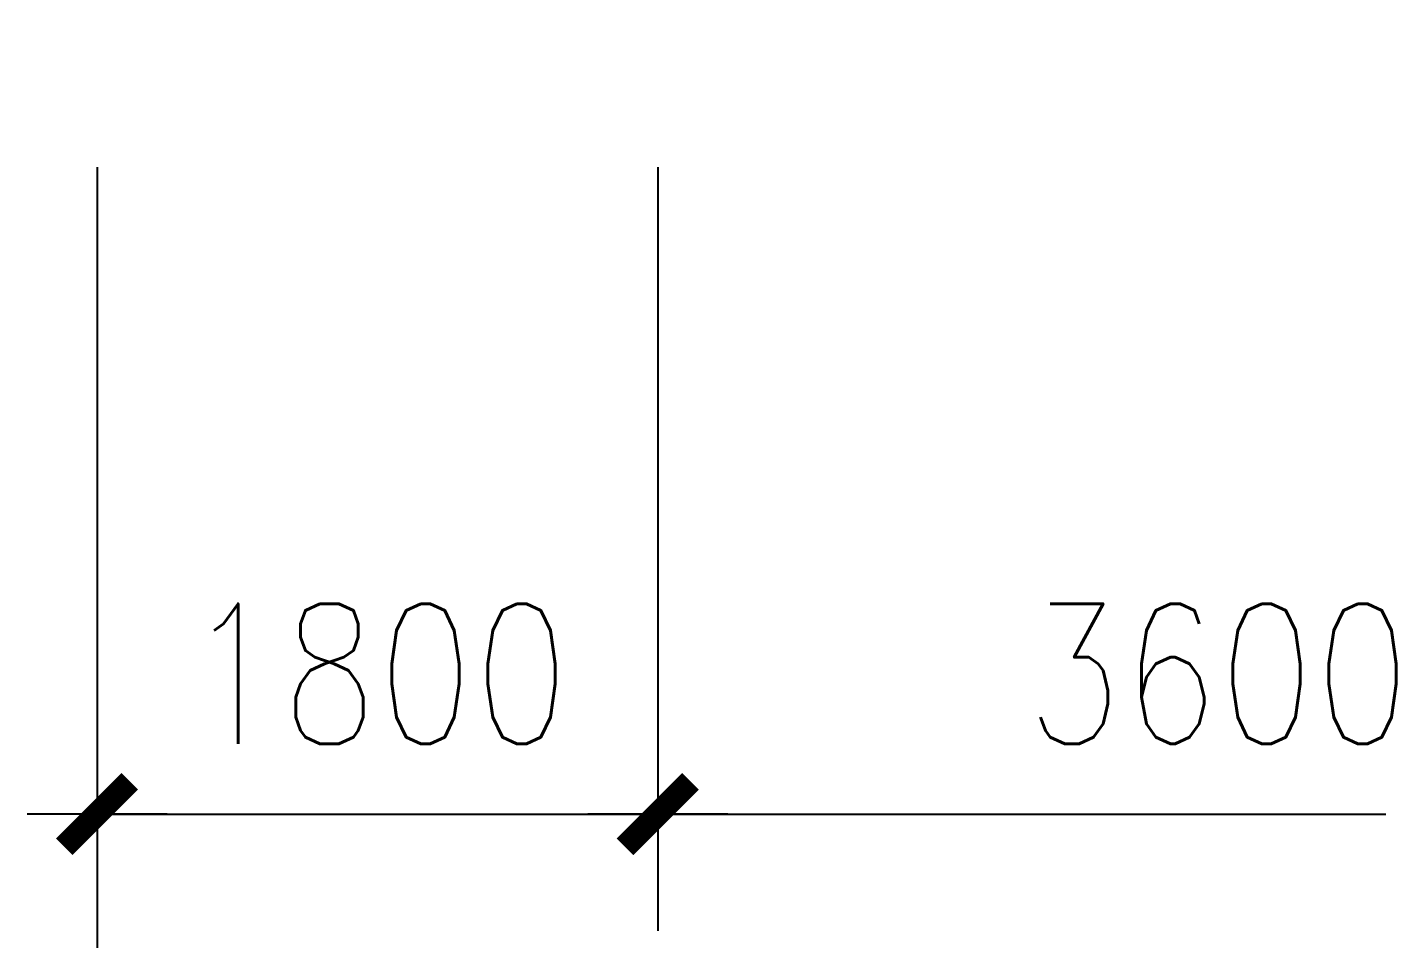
# Model space of a CAD drawing. Header units: millimetres. Extents: x 1316 to 28209, y 637 to 25771.
# Drawn here: x 4768 to 9102, y 5988 to 8912 of the extents above; entities that cross this region are included whole.
import ezdxf

# ---------------------------------------------------------------- set-up
doc = ezdxf.new("R2010")
doc.units = ezdxf.units.MM
doc.layers.add('PUB_DIM', color=3, linetype='Continuous')
doc.styles.add('DIM_FONT', font='SIMPLEX.shx', dxfattribs={"width": 0.8})
doc.dimstyles.new('DIMN150', dxfattribs={"dimscale": 1.5, "dimtxt": 300, "dimasz": 1, "dimexe": 250, "dimexo": 300, "dimgap": 150, "dimtad": 1, "dimdec": 0, "dimzin": 0, "dimdsep": 46, "dimtxsty": 'DIM_FONT', "dimblk": '_DIMX', "dimblk1": '_DIMX', "dimblk2": '_DIMX', "dimcen": 0.09, "dimclrt": 7, "dimadec": 0, "dimazin": 0, "dimtfac": 1, "dimtdec": 0, "dimtix": 1, "dimtmove": 2, "dimatfit": 3, "dimldrblk": '_DIMX', "dimfxl": 1, "dimtolj": 1, "dimtzin": 0, "dimarcsym": 0})

# ---------------------------------------------------------------- blocks, each defined once
blk = doc.blocks.new('_DIMX')
blk.add_line((-150, 0), (150, 0))
at = {"const_width": 50}
blk.add_lwpolyline([(-70, -70), (70, 70)], dxfattribs=at)
blk = doc.blocks.new('*D58')
at = {"layer": 'DEFPOINTS', "color": 0, "transparency": 16777216}
for p in [(4993.2, 7712.5), (20893.2, 7712.5), (20893.2, 5185.6)]:
    blk.add_point(p, dxfattribs=at)
at = {"layer": 'PUB_DIM', "color": 0, "lineweight": -2, "transparency": 16777216}
for p, q in [((4993.2, 7262.5), (4993.2, 4810.6)), ((20893.2, 7262.5), (20893.2, 4810.6)), ((4994.7, 5185.6), (20891.7, 5185.6))]:
    blk.add_line(p, q, dxfattribs=at)
at = {"layer": 'PUB_DIM', "color": 0, "lineweight": -2, "transparency": 16777216, "xscale": 1.5, "yscale": 1.5, "zscale": 1.5, "rotation": 180}
blk.add_blockref('_DIMX', (4993.2, 5185.6), dxfattribs=at)
at = {"layer": 'PUB_DIM', "color": 0, "lineweight": -2, "transparency": 16777216, "xscale": 1.5, "yscale": 1.5, "zscale": 1.5}
blk.add_blockref('_DIMX', (20893.2, 5185.6), dxfattribs=at)
at = {"layer": 'PUB_DIM', "color": 7, "transparency": 16777216, "insert": (12943.2, 5635.6), "char_height": 450, "attachment_point": 5, "style": 'DIM_FONT'}
blk.add_mtext('\\A1;15900', dxfattribs=at)
blk = doc.blocks.new('*D50')
at = {"layer": 'DEFPOINTS', "color": 0, "transparency": 16777216}
for p in [(6793.2, 8912.5), (10393.2, 8912.5), (10393.2, 6385.6)]:
    blk.add_point(p, dxfattribs=at)
at = {"layer": 'PUB_DIM', "color": 0, "lineweight": -2, "transparency": 16777216}
for p, q in [((6793.2, 8462.5), (6793.2, 6010.6)), ((10393.2, 8462.5), (10393.2, 6010.6)), ((6794.7, 6385.6), (10391.7, 6385.6))]:
    blk.add_line(p, q, dxfattribs=at)
at = {"layer": 'PUB_DIM', "color": 0, "lineweight": -2, "transparency": 16777216, "xscale": 1.5, "yscale": 1.5, "zscale": 1.5, "rotation": 180}
blk.add_blockref('_DIMX', (6793.2, 6385.6), dxfattribs=at)
at = {"layer": 'PUB_DIM', "color": 0, "lineweight": -2, "transparency": 16777216, "xscale": 1.5, "yscale": 1.5, "zscale": 1.5}
blk.add_blockref('_DIMX', (10393.2, 6385.6), dxfattribs=at)
at = {"layer": 'PUB_DIM', "color": 7, "transparency": 16777216, "insert": (8593.2, 6835.6), "char_height": 450, "attachment_point": 5, "style": 'DIM_FONT'}
blk.add_mtext('\\A1;3600', dxfattribs=at)
blk = doc.blocks.new('*D51')
at = {"layer": 'DEFPOINTS', "color": 0, "transparency": 16777216}
for p in [(4993.2, 8912.5), (6793.2, 8912.5), (6793.2, 6385.6)]:
    blk.add_point(p, dxfattribs=at)
at = {"layer": 'PUB_DIM', "color": 0, "lineweight": -2, "transparency": 16777216}
for p, q in [((4993.2, 8462.5), (4993.2, 6010.6)), ((6793.2, 8462.5), (6793.2, 6010.6)), ((4994.7, 6385.6), (6791.7, 6385.6))]:
    blk.add_line(p, q, dxfattribs=at)
at = {"layer": 'PUB_DIM', "color": 0, "lineweight": -2, "transparency": 16777216, "xscale": 1.5, "yscale": 1.5, "zscale": 1.5, "rotation": 180}
blk.add_blockref('_DIMX', (4993.2, 6385.6), dxfattribs=at)
at = {"layer": 'PUB_DIM', "color": 0, "lineweight": -2, "transparency": 16777216, "xscale": 1.5, "yscale": 1.5, "zscale": 1.5}
blk.add_blockref('_DIMX', (6793.2, 6385.6), dxfattribs=at)
at = {"layer": 'PUB_DIM', "color": 7, "transparency": 16777216, "insert": (5893.2, 6835.6), "char_height": 450, "attachment_point": 5, "style": 'DIM_FONT'}
blk.add_mtext('\\A1;1800', dxfattribs=at)

msp = doc.modelspace()

# ---------------------------------------------------------------- dimensions: what is measured, and where the dimension line sits
at = {"layer": 'PUB_DIM'}
for p1, p2, picture, middle in [((4993.2, 8912.5), (6793.2, 8912.5), '*D51', (5893.2, 6835.6)), ((6793.2, 8912.5), (10393.2, 8912.5), '*D50', (8593.2, 6835.6)), ((4993.2, 7712.5), (20893.2, 7712.5), '*D58', (12943.2, 5635.6))]:
    dim = msp.add_aligned_dim(p1=p1, p2=p2, distance=-2526.9, dimstyle='DIMN150', dxfattribs=at)
    dim.commit()
    dim.dimension.update_dxf_attribs({"geometry": picture, "text_midpoint": middle})

doc.saveas('drawing.dxf')
